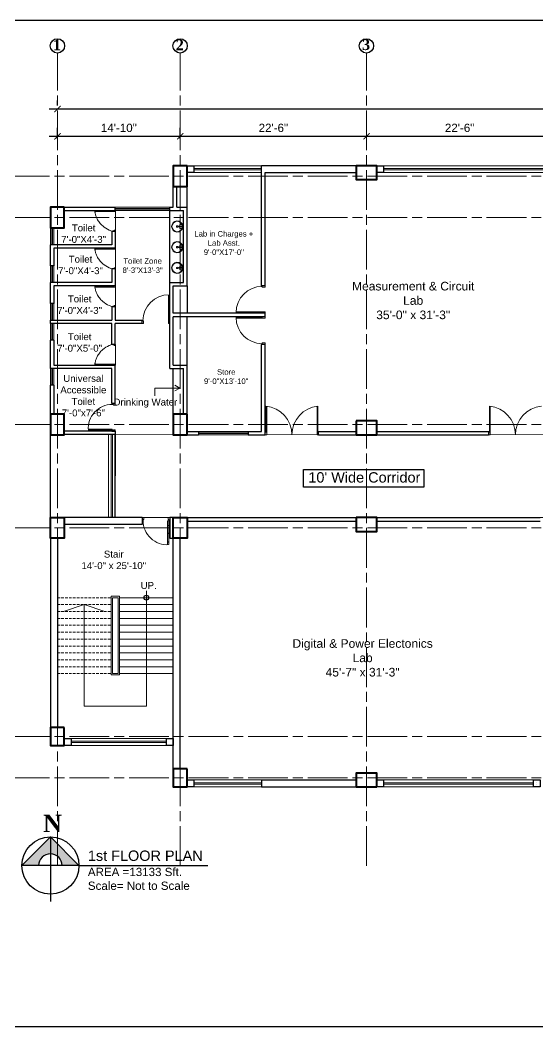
# Model space of a CAD drawing. Header units: inches. Extents: x -12 to 20935469, y -1604 to 24729220.
# Drawn here: x 20840343 to 20841094, y 24721123 to 24722582 of the extents above; entities that cross this region are included whole.
import ezdxf

# ---------------------------------------------------------------- set-up
doc = ezdxf.new("R2010")
doc.units = ezdxf.units.IN
doc.header["$LTSCALE"] = 0.03
doc.header["$MEASUREMENT"] = 0
doc.header["$PDMODE"] = 32
doc.header["$PDSIZE"] = 15
doc.linetypes.add('ACAD_ISO08W100', pattern=[36, 24, -3, 6, -3])
doc.linetypes.add('DASHED2', pattern=[0.375, 0.25, -0.125])
for name, color, linetype, lineweight in [('column', 1, 'Continuous', 40), ('Dim Line', 252, 'Continuous', 13), ('Door', 7, 'Continuous', 18), ('Gas', 21, 'Continuous', 5), ('Glass Line', 252, 'Continuous', 9), ('Grid Line', 252, 'Continuous', 18), ('Low Wall', 7, 'Continuous', 30), ('Main Wall', 7, 'Continuous', 30), ('RAIL', 23, 'Continuous', 13), ('STAIR', 46, 'Continuous', 15), ('TOILET FIXTURE', 142, 'Continuous', 5), ('wind.', 150, 'Continuous', 20)]:
    doc.layers.add(name, color=color, linetype=linetype, lineweight=lineweight)
doc.layers.add('TEXT', color=7, linetype='Continuous')
doc.styles.add('2', font='swisscl.ttf')
doc.styles.add('RomanS', font='arial.ttf', dxfattribs={"height": 12})
doc.styles.get("Standard").update_dxf_attribs({"font": 'timesbd.ttf'})
doc.dimstyles.new('Aec_Arch_I', dxfattribs={"dimscale": 96, "dimtxt": 12, "dimasz": 0.09375, "dimexe": 0.125, "dimexo": 0.125, "dimgap": 0.0625, "dimtad": 1, "dimdec": 0, "dimzin": 3, "dimdsep": 46, "dimlunit": 4, "dimtxsty": 'RomanS', "dimblk1": 'ARCHTICK', "dimblk2": 'ARCHTICK', "dimsah": 1, "dimcen": 0.09375, "dimdle": 0.125, "dimadec": 0, "dimazin": 0, "dimtfac": 0.75, "dimtdec": 0, "dimtmove": 2, "dimatfit": 3, "dimldrblk": 'ARCHTICK', "dimfxl": 1, "dimfrac": 1, "dimtolj": 1, "dimtzin": 0, "dimarcsym": 0})

# ---------------------------------------------------------------- blocks, each defined once
blk = doc.blocks.new('Door_45')
at = {"layer": 'Door'}
for p, q in [((1.5, 5), (1.5, 44)), ((1.5, 40), (2.2, 40)), ((2.2, 40), (2.2, 39.5)), ((2.2, 39.5), (2.7, 39.5)), ((2.7, 39.5), (2.7, 40)), ((2.7, 40), (3.5, 40)), ((3.5, 44), (3.5, 5)), ((1.5, 25.8), (2.2, 25.8)), ((2.2, 25.8), (2.2, 25.3)), ((2.2, 25.3), (2.7, 25.3)), ((2.7, 25.8), (3.5, 25.8)), ((2.7, 25.3), (2.7, 25.8)), ((0, 0), (0, 5)), ((0, 5), (1.5, 5)), ((1.5, 12.6), (2.2, 12.6)), ((3.5, 5), (1.5, 5)), ((1.5, 5), (1.5, 3)), ((1.5, 3), (2.5, 3)), ((2.2, 12.6), (2.2, 13.1)), ((2.2, 13.1), (2.7, 13.1)), ((2.5, 3), (2.5, 0)), ((2.7, 13.1), (2.7, 12.6)), ((2.7, 12.6), (3.5, 12.6)), ((42.5, 3), (42.5, 0)), ((43.5, 3), (42.5, 3)), ((45, 5), (43.5, 5)), ((43.5, 5), (43.5, 3)), ((45, 0), (45, 5)), ((2.5, 0), (0, 0)), ((42.5, 0), (45, 0))]:
    blk.add_line(p, q, dxfattribs=at)
blk.add_arc((4.7, 5.3), 38.8, 359.6233, 94.6685, dxfattribs=at)
blk = doc.blocks.new('$D40')
at = {"layer": 'Door'}
for p, q in [((1, 4), (1, 42)), ((2, 0), (2, 42)), ((1, 5), (0, 5)), ((2, 0), (0, 0)), ((2, 4), (1, 4)), ((39, 4), (38, 4)), ((38, 4), (38, 0)), ((40, 0), (38, 0)), ((40, 5), (39, 5)), ((39, 5), (39, 4))]:
    blk.add_line(p, q, dxfattribs=at)
blk.add_arc((1, 4), 38, 0, 90, dxfattribs=at)
blk = doc.blocks.new('_ArchTick')
at = {"color": 0, "linetype": 'ByBlock', "lineweight": 35, "const_width": 0.15}
blk.add_lwpolyline([(-0.5, -0.5), (0.5, 0.5)], dxfattribs=at)
blk = doc.blocks.new('*D14')
at = {"layer": 'Defpoints', "color": 0, "transparency": 16777216}
for p in [(20831126.3, 24724578.2), (20830948.3, 24724562.3), (20831126.3, 24724562.3)]:
    blk.add_point(p, dxfattribs=at)
at = {"layer": 'Dim Line', "color": 0, "lineweight": -2, "transparency": 16777216}
for p, q in [((20830948.3, 24724574.3), (20830948.3, 24724590.2)), ((20831126.3, 24724574.3), (20831126.3, 24724590.2)), ((20830936.3, 24724578.2), (20831138.3, 24724578.2))]:
    blk.add_line(p, q, dxfattribs=at)
at = {"layer": 'Dim Line', "color": 0, "lineweight": -2, "transparency": 16777216, "xscale": 9, "yscale": 9, "zscale": 9, "rotation": 180}
blk.add_blockref('_ArchTick', (20830948.3, 24724578.2), dxfattribs=at)
at = {"layer": 'Dim Line', "color": 0, "lineweight": -2, "transparency": 16777216, "xscale": 9, "yscale": 9, "zscale": 9}
blk.add_blockref('_ArchTick', (20831126.3, 24724578.2), dxfattribs=at)
at = {"layer": 'Dim Line', "color": 0, "transparency": 16777216, "insert": (20831037.3, 24724590.3), "char_height": 12, "attachment_point": 5, "style": 'RomanS'}
blk.add_mtext('\\A1;14\'-10"', dxfattribs=at)
blk = doc.blocks.new('*D7')
at = {"layer": 'Defpoints', "color": 0, "transparency": 16777216}
for p in [(20831396.3, 24724578.2), (20831396.3, 24724578.2), (20831126.3, 24724562.3)]:
    blk.add_point(p, dxfattribs=at)
at = {"layer": 'Dim Line', "color": 0, "lineweight": -2, "transparency": 16777216}
for p, q in [((20831126.3, 24724574.3), (20831126.3, 24724590.2)), ((20831114.3, 24724578.2), (20831408.3, 24724578.2))]:
    blk.add_line(p, q, dxfattribs=at)
at = {"layer": 'Dim Line', "color": 0, "lineweight": -2, "transparency": 16777216, "xscale": 9, "yscale": 9, "zscale": 9, "rotation": 180}
blk.add_blockref('_ArchTick', (20831126.3, 24724578.2), dxfattribs=at)
at = {"layer": 'Dim Line', "color": 0, "lineweight": -2, "transparency": 16777216, "xscale": 9, "yscale": 9, "zscale": 9}
blk.add_blockref('_ArchTick', (20831396.3, 24724578.2), dxfattribs=at)
at = {"layer": 'Dim Line', "color": 0, "transparency": 16777216, "insert": (20831261.3, 24724590.3), "char_height": 12, "attachment_point": 5, "style": 'RomanS'}
blk.add_mtext('\\A1;22\'-6"', dxfattribs=at)
blk = doc.blocks.new('*D8')
at = {"layer": 'Defpoints', "color": 0, "transparency": 16777216}
for p in [(20831396.3, 24724578.2), (20831666.3, 24724578.2), (20831666.3, 24724578.2)]:
    blk.add_point(p, dxfattribs=at)
at = {"layer": 'Dim Line', "color": 0, "lineweight": -2, "transparency": 16777216}
blk.add_line((20831384.3, 24724578.2), (20831678.3, 24724578.2), dxfattribs=at)
at = {"layer": 'Dim Line', "color": 0, "lineweight": -2, "transparency": 16777216, "xscale": 9, "yscale": 9, "zscale": 9, "rotation": 180}
blk.add_blockref('_ArchTick', (20831396.3, 24724578.2), dxfattribs=at)
at = {"layer": 'Dim Line', "color": 0, "lineweight": -2, "transparency": 16777216, "xscale": 9, "yscale": 9, "zscale": 9}
blk.add_blockref('_ArchTick', (20831666.3, 24724578.2), dxfattribs=at)
at = {"layer": 'Dim Line', "color": 0, "transparency": 16777216, "insert": (20831531.3, 24724590.3), "char_height": 12, "attachment_point": 5, "style": 'RomanS'}
blk.add_mtext('\\A1;22\'-6"', dxfattribs=at)
blk = doc.blocks.new('*D13')
at = {"layer": 'Defpoints', "color": 0, "transparency": 16777216}
for p in [(20830948.3, 24724610.7), (20832951.8, 24724617.8), (20832951.8, 24724610.7)]:
    blk.add_point(p, dxfattribs=at)
at = {"layer": 'Dim Line', "color": 0, "lineweight": -2, "transparency": 16777216}
for p, q in [((20830948.3, 24724622.7), (20830948.3, 24724629.8)), ((20832951.8, 24724622.7), (20832951.8, 24724629.8)), ((20830936.3, 24724617.8), (20832963.8, 24724617.8))]:
    blk.add_line(p, q, dxfattribs=at)
at = {"layer": 'Dim Line', "color": 0, "lineweight": -2, "transparency": 16777216, "xscale": 9, "yscale": 9, "zscale": 9, "rotation": 180}
blk.add_blockref('_ArchTick', (20830948.3, 24724617.8), dxfattribs=at)
at = {"layer": 'Dim Line', "color": 0, "lineweight": -2, "transparency": 16777216, "xscale": 9, "yscale": 9, "zscale": 9}
blk.add_blockref('_ArchTick', (20832951.8, 24724617.8), dxfattribs=at)
at = {"layer": 'Dim Line', "color": 0, "transparency": 16777216, "insert": (20831950, 24724629.9), "char_height": 12, "attachment_point": 5, "style": 'RomanS'}
blk.add_mtext('\\A1;166\'-11"', dxfattribs=at)
blk = doc.blocks.new('sssss-flat-876')
at = {"layer": 'Door', "linetype": 'Continuous', "ltscale": 3}
blk.add_line((3666.5, 84027.2), (3666.5, 84055.7), dxfattribs=at)
at = {"layer": 'Door', "linetype": 'Continuous', "ltscale": 3, "extrusion": (-7.21527e-09, -3.35624e-18, 1), "elevation": 0}
for points in [[(3666.5, 84057.2), (3666.5, 84055.7), (3668.4, 84055.7), (3668.4, 84056.5), (3670.2, 84056.5), (3670.2, 84057.2)], [(3668.4, 84055.7), (3696.2, 84055.7), (3696.2, 84056.5), (3668.4, 84056.5)]]:
    blk.add_lwpolyline(points, close=True, dxfattribs=at)
at = {"layer": 'Door', "linetype": 'Continuous', "ltscale": 3, "flags": 128}
blk.add_lwpolyline([(3670.2, 84027.2, 0.04096), (3675.5, 84028.9, 0.082496), (3684.9, 84034.8, 0.052187), (3689.7, 84040, 0.043988), (3692.9, 84045, 0.036571), (3694.8, 84049.6, 0.034751), (3695.9, 84054.2, 0.011435), (3696.2, 84055.7)], format="xyb", dxfattribs=at)
at = {"layer": 'Door', "linetype": 'Continuous', "ltscale": 3}
blk.add_lwpolyline([(3666.5, 84027.2), (3666.5, 84028.7), (3668.4, 84028.7), (3668.4, 84027.9), (3670.2, 84027.9), (3670.2, 84027.2)], close=True, dxfattribs=at)
blk = doc.blocks.new('7-flat-72')
at = {"layer": 'Glass Line', "color": 8, "ltscale": 20}
for p, q in [((-64478.7, 376960.5), (-64480.3, 376960.5)), ((-64480.3, 376959.5), (-64480.3, 376960.5)), ((-64480.3, 376959.5), (-64480.3, 376960.5)), ((-64478.7, 376959.5), (-64480.3, 376959.5)), ((-64480.3, 376959.1), (-64480.3, 376959.4)), ((-64478.7, 376959.4), (-64480.3, 376959.4)), ((-64478.7, 376959.1), (-64480.3, 376959.1)), ((-64480.2, 376959.4), (-64480.2, 376959.5)), ((-64480.1, 376959.5), (-64480.1, 376960.5)), ((-64479.9, 376959.5), (-64479.9, 376960.5)), ((-64479.5, 376959.5), (-64479.5, 376960.5)), ((-64479.1, 376959.5), (-64479.1, 376960.5)), ((-64478.9, 376959.5), (-64478.9, 376960.5)), ((-64478.9, 376959.4), (-64478.9, 376959.5)), ((-64478.8, 376959.5), (-64478.8, 376960.5)), ((-64478.7, 376959.5), (-64478.7, 376960.5)), ((-64478.7, 376959.1), (-64478.7, 376959.4)), ((-64475.1, 376959.4), (-64476.9, 376959.4)), ((-64476.9, 376959.1), (-64476.9, 376959.4)), ((-64475.1, 376959.1), (-64476.9, 376959.1)), ((-64476.6, 376959.4), (-64476.6, 376966.6)), ((-64475.5, 376966.6), (-64476.6, 376966.6)), ((-64475.5, 376959.4), (-64475.5, 376966.6)), ((-64475.1, 376959.1), (-64475.1, 376959.4)), ((-64473.3, 376960.5), (-64471.7, 376960.5)), ((-64473.3, 376959.5), (-64473.3, 376960.5)), ((-64473.3, 376959.5), (-64473.3, 376960.5)), ((-64473.3, 376959.5), (-64471.7, 376959.5)), ((-64473.3, 376959.1), (-64473.3, 376959.4)), ((-64473.3, 376959.4), (-64471.7, 376959.4)), ((-64473.3, 376959.1), (-64471.7, 376959.1)), ((-64473.1, 376959.5), (-64473.1, 376960.5)), ((-64473.1, 376959.4), (-64473.1, 376959.5)), ((-64472.9, 376959.5), (-64472.9, 376960.5)), ((-64472.5, 376959.5), (-64472.5, 376960.5)), ((-64472.1, 376959.5), (-64472.1, 376960.5)), ((-64471.9, 376959.5), (-64471.9, 376960.5)), ((-64471.9, 376959.4), (-64471.9, 376959.5)), ((-64471.8, 376959.5), (-64471.8, 376960.5)), ((-64471.7, 376959.5), (-64471.7, 376960.5)), ((-64471.7, 376959.1), (-64471.7, 376959.4))]:
    blk.add_line(p, q, dxfattribs=at)
blk.add_circle((-64476, 376968.4, 0), 1.08, dxfattribs=at)
for radius, start, end in [(8.1, 273.8334, 266.1883), (7.55, 274.115, 265.9068)]:
    blk.add_arc((-64476, 376968.4, 0), radius, start, end, dxfattribs=at)
blk = doc.blocks.new('SFSFSFS-flat-72')
at = {"layer": 'TOILET FIXTURE', "ltscale": 0.2}
blk.add_lwpolyline([(-3918.5, -3608.1), (-3918.5, -3602.7), (-3923.9, -3602.7), (-3923.9, -3608.1)], close=True, dxfattribs=at)
at = {"layer": 'TOILET FIXTURE', "ltscale": 20}
blk.add_blockref('7-flat-72', (60554.8, -380567.2), dxfattribs=at)
blk = doc.blocks.new('fff')
at = {"layer": 'Grid Line', "color": 252, "linetype": 'ACAD_ISO08W100', "lineweight": 9, "ltscale": 80, "true_color": 0x939598}
for p, q in [((20830948.3, 24723521.1), (20830948.3, 24724698.8)), ((20831126.3, 24723521.1), (20831126.3, 24724698.8)), ((20831396.3, 24723521.1), (20831396.3, 24724698.8)), ((20833096.9, 24724520.6), (20830726.1, 24724520.6)), ((20833096.9, 24724460.6), (20830726.1, 24724460.6)), ((20833096.9, 24724160.7), (20830726.1, 24724160.7)), ((20833096.9, 24724010.7), (20830726.1, 24724010.7)), ((20833096.9, 24723708.7), (20830726.1, 24723708.7)), ((20833096.9, 24723648.8), (20830726.1, 24723648.8))]:
    blk.add_line(p, q, dxfattribs=at)
at = {"layer": 'Dim Line'}
for base, p1, p2, picture, middle in [((20832951.7523, 24724617.8128), (20830948.3088, 24724610.7482), (20832951.7523, 24724610.7482), '*D13', (20831950.0306, 24724629.9397)), ((20831126.3, 24724578.2), (20830948.3, 24724562.3), (20831126.3, 24724562.3), '*D14', (20831037.3, 24724590.3)), ((20831396.3, 24724578.2), (20831126.3, 24724562.3), (20831396.3, 24724578.2), '*D7', (20831261.3, 24724590.3)), ((20831666.3, 24724578.2), (20831396.3, 24724578.2), (20831666.3, 24724578.2), '*D8', (20831531.3, 24724590.3))]:
    dim = blk.add_linear_dim(base=base, p1=p1, p2=p2, dimstyle='Aec_Arch_I', dxfattribs=at)
    dim.commit()
    dim.dimension.update_dxf_attribs({"geometry": picture, "text_midpoint": middle})

msp = doc.modelspace()

# ---------------------------------------------------------------- hatches: boundary and pattern name
at = {"layer": 'Low Wall'}
h = msp.add_hatch(color=256, dxfattribs=at)
h.paths.add_polyline_path([(20840370, 24721356.9), (20840345.6, 24721356.9), (20840387, 24721398.3), (20840387, 24721374, 0.414214)])
h.paths.add_polyline_path([(20840387, 24721374), (20840387, 24721398.3), (20840428.4, 24721356.9), (20840404, 24721356.9, 0.414214)])

# ---------------------------------------------------------------- linework, layer by layer
for p, q in [((20840860.1, 24722370.9), (20840860.1, 24722360.9)), ((20840585.1, 24722310.9), (20840585.1, 24722340.9)), ((20840387.2, 24722310.9), (20840387.2, 24722310.9)), ((20840560.1, 24722201.6), (20840560.1, 24722305.9)), ((20840585.1, 24722196.6), (20840585.1, 24722157)), ((20840585.1, 24722082), (20840585.1, 24722152)), ((20840565.1, 24722011), (20840565.1, 24722077)), ((20840476.1, 24721986.2), (20840481.1, 24721986.2)), ((20840387.2, 24721861), (20840387.2, 24721984)), ((20840471.1, 24721981.2), (20840387.2, 24721981)), ((20840481.1, 24721861), (20840481.1, 24721981.2)), ((20840387, 24721398.3), (20840387, 24721305)), ((20840428.4, 24721356.9), (20840615, 24721356.9))]:
    msp.add_line(p, q)
msp.add_lwpolyline([(20840753.9, 24721930.7), (20840928.1, 24721930.7), (20840928.1, 24721905.2), (20840753.9, 24721905.2)], close=True)
msp.add_lwpolyline([(20840428.4, 24721357), (20840345.6, 24721356.9)])
for centre, radius in [((20840526.1, 24721745), 3.61), ((20840387, 24721356.9), 41.4)]:
    msp.add_circle(centre, radius)
at = {"layer": 'column', "lineweight": 40, "ltscale": 20}
for points in [[(20840585.1, 24722370.9), (20840565.1, 24722370.9), (20840565.1, 24722340.9), (20840585.1, 24722340.9)], [(20840830.1, 24722370.9), (20840830.1, 24722350.9), (20840860.1, 24722350.9), (20840860.1, 24722370.9)], [(20840407.2, 24722310.9), (20840387.2, 24722310.9), (20840387.2, 24722280.9), (20840407.2, 24722280.9)], [(20840407.2, 24722011), (20840387.2, 24722011), (20840387.2, 24721981), (20840407.2, 24721981)], [(20840585.1, 24722011), (20840565.1, 24722011), (20840565.1, 24721981), (20840585.1, 24721981)], [(20840830.2, 24722001), (20840830.2, 24721981), (20840860.1, 24721981), (20840860.1, 24722001)], [(20840387.2, 24721861), (20840407.2, 24721861), (20840407.2, 24721831), (20840387.2, 24721831)], [(20840565.1, 24721861), (20840585.1, 24721861), (20840585.1, 24721831), (20840565.1, 24721831)], [(20840830.1, 24721861), (20840830.1, 24721841), (20840860.1, 24721841), (20840860.1, 24721861)], [(20840407.2, 24721557), (20840387.2, 24721557), (20840387.2, 24721531), (20840407.2, 24721531)], [(20840585.1, 24721497), (20840565.1, 24721497), (20840565.1, 24721471), (20840585.1, 24721471)], [(20840860.1, 24721471), (20840860.1, 24721491), (20840830.1, 24721491), (20840830.1, 24721471)]]:
    msp.add_lwpolyline(points, close=True, dxfattribs=at)
at = {"layer": 'Defpoints'}
msp.add_lwpolyline([(20840142.6, 24722581.7), (20842581.5, 24722581.7), (20842581.5, 24721123.2), (20840142.6, 24721123.2)], close=True, dxfattribs=at)
at = {"layer": 'Door'}
for p, q in [((20840699.4, 24721984.7), (20840699.4, 24722022.6)), ((20840700.7, 24721981), (20840700.7, 24722022.6)), ((20840773.5, 24721981), (20840773.5, 24722022.6)), ((20840774.8, 24721984.7), (20840774.8, 24722022.6)), ((20841023.4, 24721984.7), (20841023.4, 24722022.6)), ((20841024.7, 24721981), (20841024.7, 24722022.6)), ((20840699.4, 24721986), (20840698.1, 24721986)), ((20840774.8, 24721986), (20840776.1, 24721986)), ((20841023.4, 24721986), (20841022.1, 24721986)), ((20840700.7, 24721981), (20840698.1, 24721981)), ((20840700.7, 24721984.7), (20840699.4, 24721984.7)), ((20840773.5, 24721984.7), (20840774.8, 24721984.7)), ((20840773.5, 24721981), (20840776.1, 24721981)), ((20841024.7, 24721981), (20841022.1, 24721981)), ((20841024.7, 24721984.7), (20841023.4, 24721984.7))]:
    msp.add_line(p, q, dxfattribs=at)
for centre, start, end in [((20840694.9, 24721980.6), 0.5906, 83.7783), ((20840779.4, 24721980.6), 96.2217, 179.4094), ((20841018.9, 24721980.6), 0.5906, 83.7783), ((20841103.4, 24721980.6), 96.2217, 179.4094)]:
    msp.add_arc(centre, 42.3, start, end, dxfattribs=at)
at = {"layer": 'Gas', "color": 0, "lineweight": 5}
for points in [[(20840487.1, 24721747), (20840475.1, 24721747), (20840475.1, 24721633), (20840487.1, 24721633)], [(20840485.1, 24721745), (20840477.1, 24721745), (20840477.1, 24721635), (20840485.1, 24721635)]]:
    msp.add_lwpolyline(points, close=True, dxfattribs=at)
at = {"layer": 'Low Wall', "color": 0}
msp.add_lwpolyline([(20840345.6, 24721356.9), (20840387, 24721398.3), (20840428.4, 24721356.9)], dxfattribs=at)
at = {"layer": 'Low Wall'}
msp.add_arc((20840387, 24721356.9), 17, 0, 180, dxfattribs=at)
at = {"layer": 'Main Wall'}
for p, q in [((20840585.1, 24722370.9), (20840595.1, 24722370.9)), ((20840595.1, 24722370.9), (20840595.1, 24722360.8)), ((20840830.1, 24722370.9), (20840693.1, 24722370.9)), ((20840693.1, 24722197), (20840693.1, 24722370.9)), ((20840595.1, 24722360.8), (20840585.1, 24722360.8)), ((20840698.1, 24722360.9), (20840830.1, 24722360.9)), ((20840698.1, 24722197), (20840698.1, 24722360.9)), ((20840565.1, 24722310.9), (20840565.1, 24722340.9)), ((20840570.1, 24722310.9), (20840570.1, 24722340.9)), ((20840407.2, 24722310.9), (20840481.1, 24722310.9)), ((20840481.1, 24722305.9), (20840481.1, 24722310.9)), ((20840560.1, 24722310.9), (20840565.1, 24722310.9)), ((20840560.1, 24722305.9), (20840560.1, 24722310.9)), ((20840570.1, 24722310.9), (20840585.1, 24722310.9)), ((20840585.1, 24722196.6), (20840585.1, 24722310.9)), ((20840407.2, 24722305.9), (20840481.1, 24722305.9)), ((20840560.1, 24722305.9), (20840580.1, 24722305.9)), ((20840580.1, 24722201.6), (20840580.1, 24722305.9)), ((20840476.1, 24722275.9), (20840481.1, 24722275.9)), ((20840476.1, 24722275.9), (20840476.1, 24722256.3)), ((20840476.1, 24722256.3), (20840387.2, 24722256.3)), ((20840387.2, 24722225.6), (20840387.2, 24722256.3)), ((20840481.1, 24722251.3), (20840392.2, 24722251.3)), ((20840392.2, 24722225.6), (20840387.2, 24722225.6)), ((20840476.1, 24722221.3), (20840476.1, 24722201.6)), ((20840481.1, 24722221.3), (20840476.1, 24722221.3)), ((20840476.1, 24722201.6), (20840387.2, 24722201.6)), ((20840387.2, 24722171), (20840387.2, 24722201.6)), ((20840392.2, 24722196.6), (20840392.2, 24722171)), ((20840481.1, 24722196.6), (20840392.2, 24722196.6)), ((20840560.1, 24722147), (20840560.1, 24722201.6)), ((20840560.1, 24722201.6), (20840580.1, 24722201.6)), ((20840565.1, 24722157), (20840565.1, 24722196.6)), ((20840565.1, 24722196.6), (20840585.1, 24722196.6)), ((20840698.1, 24722197), (20840693.1, 24722197)), ((20840392.2, 24722171), (20840387.2, 24722171)), ((20840481.1, 24722166.6), (20840476.1, 24722166.6)), ((20840387.2, 24722147), (20840476.1, 24722147)), ((20840387.2, 24722142), (20840387.2, 24722147)), ((20840520.1, 24722142), (20840520.1, 24722147)), ((20840560.1, 24722077), (20840560.1, 24722147)), ((20840698.1, 24722157), (20840565.1, 24722157)), ((20840698.1, 24722152), (20840565.1, 24722152)), ((20840565.1, 24722082), (20840565.1, 24722152)), ((20840698.1, 24722152), (20840698.1, 24722157)), ((20840476.1, 24722142), (20840387.2, 24722142)), ((20840476.1, 24722112), (20840476.1, 24722142)), ((20840481.1, 24722112), (20840481.1, 24722142)), ((20840520.1, 24722142), (20840481.1, 24722142)), ((20840392.2, 24722118), (20840387.2, 24722118)), ((20840392.2, 24722118), (20840392.2, 24722082)), ((20840481.1, 24722112), (20840476.1, 24722112)), ((20840693.1, 24721986), (20840693.1, 24722112)), ((20840698.1, 24722112), (20840693.1, 24722112)), ((20840698.1, 24721981), (20840698.1, 24722112)), ((20840392.2, 24722082), (20840481.1, 24722082)), ((20840476.1, 24722026.2), (20840476.1, 24722077)), ((20840481.1, 24722026.2), (20840481.1, 24722082)), ((20840560.1, 24722077), (20840580.1, 24722077)), ((20840565.1, 24722082), (20840585.1, 24722082)), ((20840580.1, 24722011), (20840580.1, 24722077)), ((20840585.1, 24722011), (20840585.1, 24722082)), ((20840387.2, 24722011), (20840387.2, 24722053)), ((20840392.2, 24722053), (20840387.2, 24722053)), ((20840481.1, 24722026.2), (20840476.1, 24722026.2)), ((20840481.1, 24721986.2), (20840407.2, 24721986.2)), ((20840481.1, 24721986.2), (20840481.1, 24721981.2)), ((20840585.1, 24721986), (20840601.6, 24721986)), ((20840601.6, 24721986), (20840601.6, 24721981)), ((20840673.6, 24721986), (20840693.1, 24721986)), ((20840673.6, 24721986), (20840673.6, 24721981)), ((20840775.5, 24721981), (20840775.5, 24721986)), ((20840775.5, 24721986), (20840830.2, 24721986)), ((20840860.1, 24721986), (20841022.1, 24721986)), ((20841022.1, 24721986), (20841022.1, 24721981)), ((20840481.1, 24721981.2), (20840407.2, 24721981.2)), ((20840585.1, 24721981), (20840601.6, 24721981)), ((20840673.6, 24721981), (20840698.1, 24721981)), ((20840775.5, 24721981), (20840830.2, 24721981)), ((20840860.1, 24721981), (20841022.1, 24721981)), ((20840520.1, 24721861), (20840407.2, 24721861)), ((20840520.1, 24721861), (20840520.1, 24721851)), ((20840565.1, 24721861), (20840560.1, 24721861)), ((20840560.1, 24721861), (20840560.1, 24721831)), ((20840575.1, 24721861), (20840565.1, 24721861)), ((20840520.1, 24721851), (20840407.2, 24721851)), ((20840387.2, 24721831), (20840387.2, 24721557)), ((20840397.2, 24721831), (20840397.2, 24721557)), ((20840560.1, 24721831), (20840565.1, 24721831)), ((20840565.1, 24721531), (20840565.1, 24721831)), ((20840575.1, 24721497), (20840575.1, 24721831)), ((20840565.1, 24721497), (20840565.1, 24721531)), ((20840693.1, 24721481), (20840830.1, 24721481)), ((20840693.1, 24721481), (20840693.1, 24721471)), ((20840693.1, 24721471), (20840830.1, 24721471))]:
    msp.add_line(p, q, dxfattribs=at)
for points in [[(20840860.1, 24722370.9), (20840870.1, 24722370.9), (20840870.1, 24722360.9), (20840860.1, 24722360.9)], [(20840407.2, 24721541), (20840417.2, 24721541), (20840417.2, 24721531), (20840407.2, 24721531)], [(20840555.1, 24721541), (20840565.1, 24721541), (20840565.1, 24721531), (20840555.1, 24721531)], [(20840585.1, 24721481), (20840595.1, 24721481), (20840595.1, 24721471), (20840585.1, 24721471)], [(20840860.1, 24721481), (20840870.1, 24721481), (20840870.1, 24721471), (20840860.1, 24721471)], [(20841087.1, 24721481), (20841097.1, 24721481), (20841097.1, 24721471), (20841087.1, 24721471)]]:
    msp.add_lwpolyline(points, close=True, dxfattribs=at)
for points in [[(20840481.1, 24722275.9), (20840481.1, 24722251.3)], [(20840392.2, 24722251.3), (20840392.2, 24722225.6)], [(20840481.1, 24722221.3), (20840481.1, 24722196.6)], [(20840476.1, 24722166.6), (20840476.1, 24722147)], [(20840481.1, 24722166.6), (20840481.1, 24722147)], [(20840481.1, 24722147), (20840520.1, 24722147)], [(20840476.1, 24722077), (20840387.2, 24722077), (20840387.2, 24722118)], [(20840392.2, 24722053), (20840392.2, 24722011)], [(20840585.1, 24721861), (20840830.1, 24721861)], [(20840585.1, 24721856), (20840830.1, 24721856)], [(20840860.1, 24721861), (20841097.1, 24721861)], [(20840860.1, 24721856), (20841097.1, 24721856)]]:
    msp.add_lwpolyline(points, dxfattribs=at)
at = {"layer": 'RAIL', "lineweight": 9}
for p, q in [((20840526.1, 24721754.7), (20840526.1, 24721588)), ((20840436.1, 24721735), (20840406.1, 24721725)), ((20840436.1, 24721588), (20840436.1, 24721735)), ((20840466.1, 24721725), (20840436.1, 24721735)), ((20840565.1, 24721725), (20840487.1, 24721725)), ((20840526.1, 24721588), (20840436.1, 24721588))]:
    msp.add_line(p, q, dxfattribs=at)
at = {"layer": 'STAIR', "color": 253, "lineweight": 5}
for p, q in [((20840574.7, 24722048.7), (20840538.5, 24722048.7)), ((20840538.5, 24722048.7), (20840538.5, 24722037.5)), ((20840574.7, 24722048.7), (20840567.4, 24722052.7)), ((20840574.7, 24722048.7), (20840567.4, 24722044.7))]:
    msp.add_line(p, q, dxfattribs=at)
at = {"layer": 'STAIR', "color": 32, "linetype": 'DASHED2', "lineweight": 5, "ltscale": 500}
for p, q in [((20840397.2, 24721745), (20840475.1, 24721745)), ((20840397.2, 24721735), (20840475.1, 24721735)), ((20840397.2, 24721725), (20840475.1, 24721725)), ((20840397.2, 24721715), (20840475.1, 24721715)), ((20840397.2, 24721705), (20840475.1, 24721705)), ((20840397.2, 24721695), (20840475.1, 24721695)), ((20840397.2, 24721685), (20840475.1, 24721685)), ((20840397.2, 24721675), (20840475.1, 24721675)), ((20840397.2, 24721665), (20840475.1, 24721665)), ((20840397.2, 24721655), (20840475.1, 24721655)), ((20840397.2, 24721645), (20840475.1, 24721645)), ((20840397.2, 24721635), (20840475.1, 24721635))]:
    msp.add_line(p, q, dxfattribs=at)
at = {"layer": 'STAIR', "color": 32, "lineweight": 5}
for p, q in [((20840487.1, 24721745), (20840565.1, 24721745)), ((20840487.1, 24721735), (20840565.1, 24721735)), ((20840505.1, 24721725), (20840565.1, 24721725)), ((20840487.1, 24721715), (20840565.1, 24721715)), ((20840487.1, 24721705), (20840565.1, 24721705)), ((20840487.1, 24721695), (20840565.1, 24721695)), ((20840487.1, 24721685), (20840565.1, 24721685)), ((20840487.1, 24721675), (20840565.1, 24721675)), ((20840487.1, 24721665), (20840565.1, 24721665)), ((20840487.1, 24721655), (20840565.1, 24721655)), ((20840487.1, 24721645), (20840565.1, 24721645)), ((20840487.1, 24721635), (20840565.1, 24721635))]:
    msp.add_line(p, q, dxfattribs=at)
at = {"layer": 'TEXT'}
for centre in [(20840397.2, 24722544.5), (20840575.1, 24722544.5), (20840845.1, 24722544.5)]:
    msp.add_circle(centre, 10.4, dxfattribs=at)
at = {"layer": 'wind.', "lineweight": 5}
for p, q in [((20840693.1, 24722370.9), (20840595.1, 24722370.9)), ((20840595.1, 24722366.8), (20840693.1, 24722366.9)), ((20840595.1, 24722364.8), (20840693.1, 24722364.9)), ((20840860.1, 24722366.9), (20840860.1, 24722366.9)), ((20840860.1, 24722364.9), (20840860.1, 24722364.9)), ((20840870.1, 24722370.9), (20841115.1, 24722370.9)), ((20840870.1, 24722366.9), (20841115.1, 24722366.9)), ((20840870.1, 24722364.9), (20841115.1, 24722364.9)), ((20840595.1, 24722360.8), (20840693.1, 24722360.9)), ((20840870.1, 24722360.9), (20841115.1, 24722360.9)), ((20840481.1, 24722310.9), (20840560.1, 24722310.9)), ((20840481.1, 24722308.9), (20840560.1, 24722308.9)), ((20840481.1, 24722307.9), (20840560.1, 24722307.9)), ((20840481.1, 24722305.9), (20840560.1, 24722305.9)), ((20840387.2, 24722256.2), (20840387.2, 24722280.9)), ((20840389.2, 24722256.2), (20840389.2, 24722280.9)), ((20840390.2, 24722256.2), (20840390.2, 24722280.9)), ((20840392.2, 24722256.2), (20840392.2, 24722280.9)), ((20840387.2, 24722201.6), (20840387.2, 24722225.6)), ((20840389.2, 24722201.6), (20840389.2, 24722225.6)), ((20840390.2, 24722201.6), (20840390.2, 24722225.6)), ((20840392.2, 24722201.6), (20840392.2, 24722225.6)), ((20840387.2, 24722147), (20840387.2, 24722171)), ((20840389.2, 24722147), (20840389.2, 24722171)), ((20840390.2, 24722147), (20840390.2, 24722171)), ((20840392.2, 24722147), (20840392.2, 24722171)), ((20840387.2, 24722118), (20840387.2, 24722142)), ((20840389.2, 24722118), (20840389.2, 24722142)), ((20840390.2, 24722118), (20840390.2, 24722142)), ((20840392.2, 24722118), (20840392.2, 24722142)), ((20840387.2, 24722053), (20840387.2, 24722077)), ((20840389.2, 24722053), (20840389.2, 24722077)), ((20840390.2, 24722053), (20840390.2, 24722077)), ((20840392.2, 24722053), (20840392.2, 24722077)), ((20840601.6, 24721986), (20840673.6, 24721986)), ((20840471.1, 24721861), (20840471.1, 24721981.2)), ((20840475.1, 24721861), (20840475.1, 24721981.2)), ((20840477.1, 24721861), (20840477.1, 24721981.2)), ((20840601.6, 24721984), (20840673.6, 24721984)), ((20840601.6, 24721983), (20840673.6, 24721983)), ((20840601.6, 24721981), (20840687.6, 24721981)), ((20840412.2, 24721541), (20840560.1, 24721541)), ((20840417.2, 24721537), (20840555.1, 24721537)), ((20840417.2, 24721535), (20840555.1, 24721535)), ((20840412.2, 24721531), (20840560.1, 24721531)), ((20840595.1, 24721481), (20840693.1, 24721481)), ((20840595.1, 24721477), (20840693.1, 24721477)), ((20840595.1, 24721475), (20840693.1, 24721475)), ((20840870.1, 24721481), (20841087.1, 24721481)), ((20840870.1, 24721477), (20841087.1, 24721477)), ((20840870.1, 24721475), (20841087.1, 24721475)), ((20840595.1, 24721471), (20840693.1, 24721471)), ((20840870.1, 24721471), (20841087.1, 24721471))]:
    msp.add_line(p, q, dxfattribs=at)
at = {"layer": 'wind.'}
for p, q in [((20840860.1, 24722366.9), (20840860.1, 24722366.9)), ((20840860.1, 24722366.9), (20840860.1, 24722366.9)), ((20840860.1, 24722364.9), (20840860.1, 24722364.9)), ((20840860.1, 24722364.9), (20840860.1, 24722364.9)), ((20840860.1, 24721477), (20840860.1, 24721477)), ((20840860.1, 24721475), (20840860.1, 24721475)), ((20841092.1, 24721477), (20841092.1, 24721477)), ((20841092.1, 24721475), (20841092.1, 24721475))]:
    msp.add_line(p, q, dxfattribs=at)
at = {"layer": 'wind.', "lineweight": 5}
msp.add_lwpolyline([(20840481.1, 24721981.2), (20841303.1, 24721981), (20841303.1, 24722296), (20841482.6, 24722296), (20841482.6, 24721981), (20842316.6, 24721981), (20842316.6, 24721861), (20841482.6, 24721861), (20841482.6, 24721726), (20841127.1, 24721726), (20841127.1, 24721861), (20840481.1, 24721861), (20840481.2, 24721981.2)], dxfattribs=at)

# ---------------------------------------------------------------- block references
msp.add_blockref('fff', (9448.9, -2164.7))
at = {"layer": 'Door', "ltscale": 20, "xscale": -1}
for p in [(20844147.7, 24638248.7), (20844147.7, 24638194.1), (20844147.7, 24638139.4)]:
    msp.add_blockref('sssss-flat-876', p, dxfattribs=at)
at = {"layer": 'Door', "rotation": 90.00000000000001}
msp.add_blockref('$D40', (20840698.1, 24722157), dxfattribs=at)
at = {"layer": 'Door', "xscale": -1}
msp.add_blockref('$D40', (20840560.1, 24722142), dxfattribs=at)
at = {"layer": 'Door', "xscale": -1, "rotation": 90}
msp.add_blockref('$D40', (20840698.1, 24722152), dxfattribs=at)
at = {"layer": 'Door', "ltscale": 20, "rotation": 180}
msp.add_blockref('sssss-flat-876', (20844147.7, 24806139.2), dxfattribs=at)
at = {"layer": 'Door', "color": 250, "ltscale": 20, "xscale": 0.8888888888759539, "yscale": 0.8888888888759539, "zscale": 0.8888888888759539}
for p, rotation in [((20840481.1, 24721986.2), 90.00000000000001), ((20840560.1, 24721861), 180)]:
    msp.add_blockref('Door_45', p, dxfattribs=dict(at, rotation=rotation))
at = {"layer": 'TOILET FIXTURE', "ltscale": 20, "rotation": 90.00000000000001}
for p in [(20836972, 24726204), (20836972, 24726174), (20836972, 24726144)]:
    msp.add_blockref('SFSFSFS-flat-72', p, dxfattribs=at)

# ---------------------------------------------------------------- texts
msp.add_text('N', height=25.2).set_placement((20840376.4, 24721405.4))
at = {"layer": 'TEXT', "char_height": 15.44, "width": 227.458, "attachment_point": 8, "rotation": 0}
for s, insert in [('\\A1;1', (20840396.7, 24722538.2)), ('\\A1;2', (20840574.6, 24722538.2)), ('\\A1;3', (20840844.6, 24722538.2))]:
    msp.add_mtext(s, dxfattribs=dict(at, insert=insert))
at = {"layer": 'TEXT', "color": 30, "lineweight": 5, "ltscale": 20, "attachment_point": 2, "style": '2'}
for s, width, gutter_width, insert, char_height in [('{\\fArial|b0|i0|c0|p34;\\C0;Toilet \\P7\'-0"X4\'-3"}', 104.76, 0.5, (20840435.2, 24722285.8), 10), ('{\\fArial|b0|i0|c0|p34;\\C0;Lab in Charges + Lab Asst. \\P9\'-0"X17\'-0"}', 104.76, 0.5, (20840638.4, 24722276.2), 8), ('{\\fArial|b0|i0|c0|p34;\\C0;Toilet \\P7\'-0"X4\'-3"}', 104.76, 0.5, (20840430.7, 24722240.4), 10), ('{\\fArial|b0|i0|c0|p34;\\C0;Toilet Zone\\P8\'-3"X13\'-3"}', 104.76, 0.5, (20840520.7, 24722236.8), 8), ('\\pxsm1;{\\fArial|b0|i0|c0|p34;\\C0;Measurement & Circuit \\PLab\\P35\'-0" x 31\'-3" }', 235.592, 0.75, (20840912.9, 24722202.6), 12.476), ('{\\fArial|b0|i0|c0|p34;\\C0;Toilet \\P7\'-0"X4\'-3"}', 104.76, 0.5, (20840429.4, 24722182.9), 10), ('{\\fArial|b0|i0|c0|p34;\\C0;Toilet \\P7\'-0"X5\'-0"}', 104.76, 0.5, (20840429.4, 24722128.1), 10), ('{\\fArial|b0|i0|c0|p34;\\C0;Store\\P9\'-0"X13\'-10"}', 104.76, 0.5, (20840641.9, 24722076), 8), ('{\\fArial|b0|i0|c0|p34;\\C0;Universal Accessible Toilet\\P7\'-0"x7\'-6"}', 89.095, 0.35, (20840434.8, 24722067.7), 10), ('\\pxsm1;{\\fArial|b0|i0|c0|p34;\\C0;Drinking Water }', 88.563, 0.282, (20840524.7, 24722033.4), 10), ("\\pxsm1,qc;{\\fArial|b0|i0|c0|p34;\\C0;10' Wide Corridor}", 227.89, 0.75, (20840842.1, 24721926.8), 15), ('\\pxsm1;{\\fArial|b0|i0|c0|p34;\\C0;Stair\\P14\'-0" x 25\'-10"  }', 114.807, 0.282, (20840478.9, 24721813.1), 10), ('{\\fArial|b0|i0|c0|p34;\\C0;UP.}', 104.76, 0.5, (20840529.5, 24721767.7), 10), ('\\pxsm1;{\\fArial|b0|i0|c0|p34;\\C0;Digital & Power Electonics Lab\\P45\'-7" x 31\'-3" }', 222.761, 0.75, (20840839.6, 24721684.9), 12.476), ('\\A1;\\pxql;{\\fArial|b0|i0|c0|p34;\\C0;1st FLOOR PLAN\\P\\H0.8x;AREA =13133 Sft.\\PScale= \\H1x;Not to Scale}', 640.124, 0.5, (20840761.4, 24721378.7), 15)]:
    msp.add_mtext_dynamic_manual_height_columns(s, width=width, gutter_width=gutter_width, heights=[0], dxfattribs=dict(at, insert=insert, char_height=char_height))

doc.saveas('drawing.dxf')
